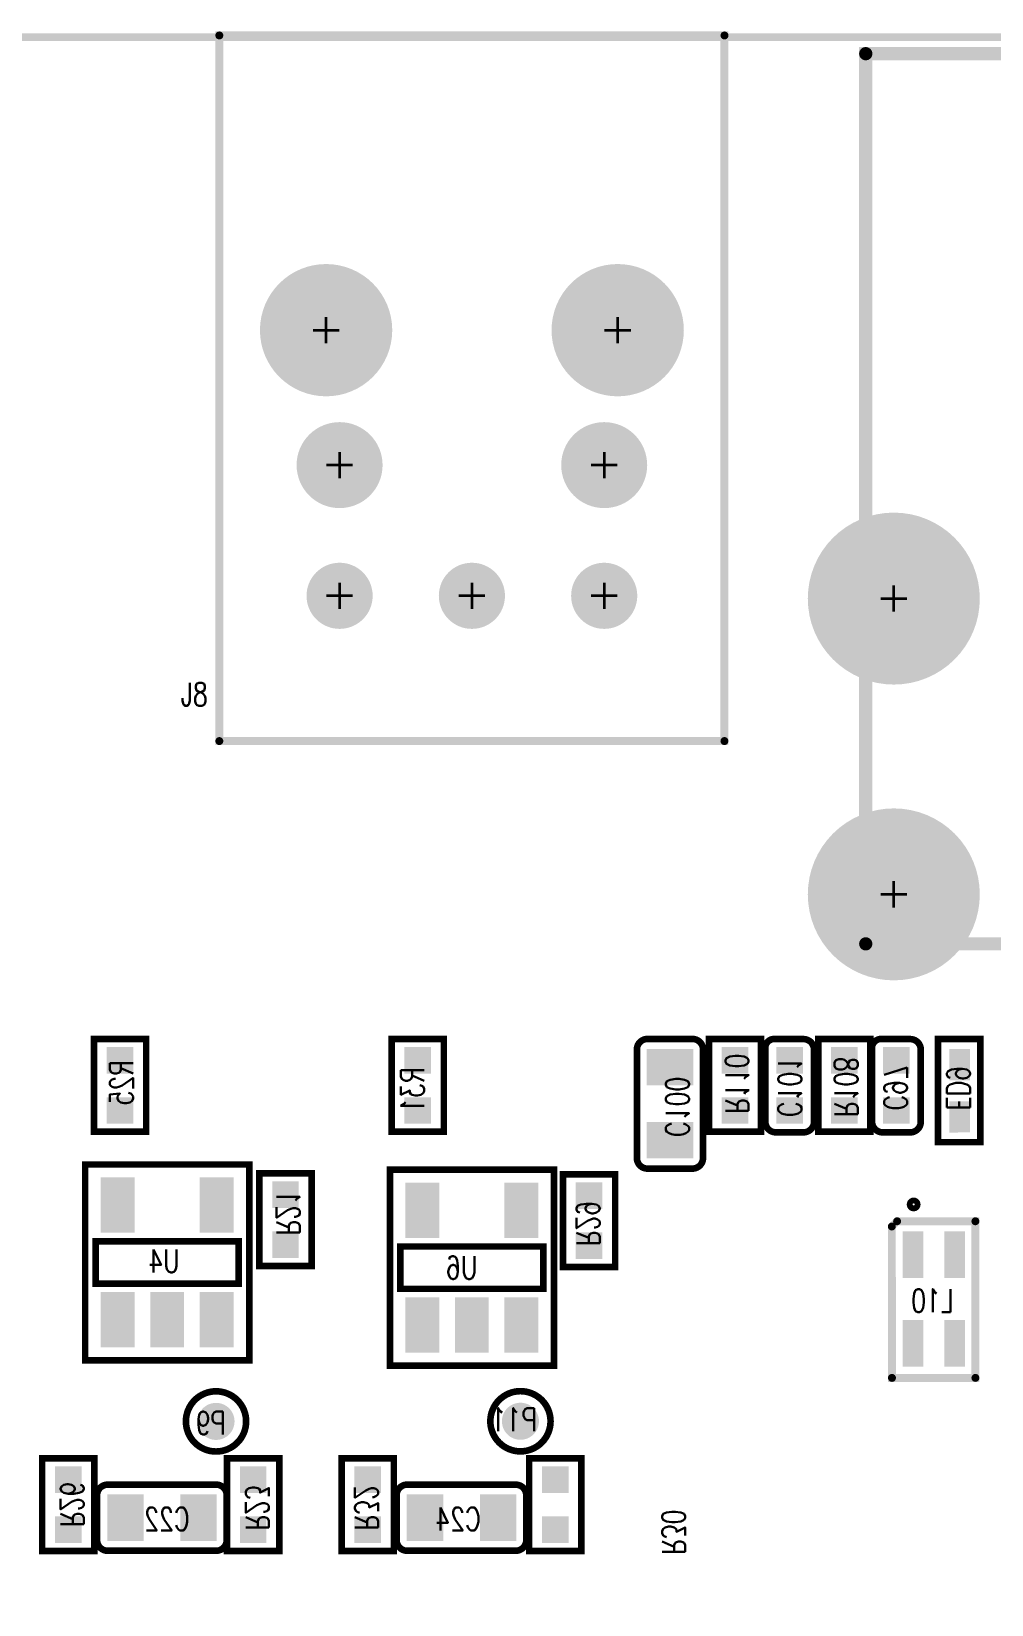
# Model space of a CAD drawing. Extents: x -2201 to 2204, y -2226 to 2180.
# Drawn here: x 108 to 834, y 982 to 2171 of the extents above; entities that cross this region are included whole.
import ezdxf

# ---------------------------------------------------------------- set-up
doc = ezdxf.new("R2010")
doc.units = 0
for name, color, linetype in [('BOARD_OUTLINE_00', 1, 'CONTINUOUS'), ('DRIL_NPLTE_THRU_01', 3, 'CONTINUOUS'), ('DRIL_NPLTE_THRU_02', 4, 'CONTINUOUS'), ('DRIL_NPLTE_THRU_03', 6, 'CONTINUOUS'), ('DRIL_NPLTE_THRU_04', 1, 'CONTINUOUS'), ('DRIL_PLTE_THRU_01', 3, 'CONTINUOUS'), ('DRIL_PLTE_THRU_02', 4, 'CONTINUOUS'), ('DRIL_PLTE_THRU_03', 6, 'CONTINUOUS'), ('DRIL_PLTE_THRU_04', 1, 'CONTINUOUS'), ('DRIL_SYMBOL', 1, 'CONTINUOUS'), ('PADS_BOT', 16, 'CONTINUOUS'), ('PADS_INNER', 96, 'CONTINUOUS'), ('PADS_TOP', 96, 'CONTINUOUS'), ('PART_BOT_2DLINE_01', 96, 'CONTINUOUS'), ('PART_BOT_2DLINE_126', 255, 'CONTINUOUS'), ('PART_NAME_04', 2, 'CONTINUOUS'), ('PART_NAME_126', 254, 'CONTINUOUS'), ('PART_TOP_2DLINE_126', 254, 'CONTINUOUS')]:
    doc.layers.add(name, color=color, linetype=linetype)
doc.styles.add('W3', font='simplex', dxfattribs={"width": 0.75})

# ---------------------------------------------------------------- blocks, each defined once
blk = doc.blocks.new('BOARD_5')
at = {"layer": 'BOARD_OUTLINE_00', "const_width": 6}
blk.add_lwpolyline([(-196.9, 0, 0.414214), (0, 196.9), (0, 4135.8, 0.414214), (-196.9, 4332.7), (-2346.5, 4332.7), (-2346.5, 4331.7), (-2472.4, 4331.7), (-2472.4, 4332.7), (-4131.9, 4332.7, 0.414214), (-4328.7, 4135.8), (-4328.7, 197.7, 0.414214), (-4131.9, 0.9), (-3910.2, 0.9), (-3910.2, 50.3), (-3766, 50.3), (-3766, 0)], format="xyb", close=True, dxfattribs=at)
blk = doc.blocks.new('SMOOTH_5')
at = {"const_width": 2.5}
blk.add_lwpolyline([(-1.25, 0, 1), (1.25, 0, 1)], format="xyb", close=True, dxfattribs=at)
blk = doc.blocks.new('PART_BODY_BOT_27')
at = {"layer": 'PART_BOT_2DLINE_126', "const_width": 5}
for points in [[(25, -19), (25, 41.1, 0.414214), (17, 49.1), (-17, 49.1, 0.414214), (-25, 41.1), (-25, -17.9)], [(-25, -17.5), (-25, -40.9, 0.414214), (-17, -48.9), (17, -48.9, 0.414214), (25, -40.9), (25, -17.5)]]:
    blk.add_lwpolyline(points, format="xyb", dxfattribs=at)
at = {"layer": 'PART_BOT_2DLINE_126'}
for p in [(25, 41.1), (-25, -17.5), (25, -19), (-25, -40.9)]:
    blk.add_blockref('SMOOTH_5', p, dxfattribs=at)
blk = doc.blocks.new('DRIL_HOLE_0')
blk.add_lwpolyline([(0, 0, 1), (0, 0, 1)], format="xyb", close=True)
blk = doc.blocks.new('PAD_8')
blk.add_lwpolyline([(0, 0, 1), (0, 0, 1)], format="xyb", close=True)
blk = doc.blocks.new('PAD_12')
at = {"const_width": 27.6}
blk.add_lwpolyline([(-17.7, 0), (17.7, 0)], dxfattribs=at)
blk = doc.blocks.new('STK_BOT_13')
at = {"layer": 'DRIL_PLTE_THRU_01'}
blk.add_blockref('DRIL_HOLE_0', (0, 0), dxfattribs=at)
at = {"layer": 'DRIL_PLTE_THRU_02'}
blk.add_blockref('DRIL_HOLE_0', (0, 0), dxfattribs=at)
at = {"layer": 'DRIL_PLTE_THRU_03'}
blk.add_blockref('DRIL_HOLE_0', (0, 0), dxfattribs=at)
at = {"layer": 'DRIL_PLTE_THRU_04'}
blk.add_blockref('DRIL_HOLE_0', (0, 0), dxfattribs=at)
at = {"layer": 'PADS_BOT'}
blk.add_blockref('PAD_12', (0, 0), dxfattribs=at)
at = {"layer": 'PADS_INNER'}
blk.add_blockref('PAD_8', (0, 0), dxfattribs=at)
at = {"layer": 'PADS_TOP'}
blk.add_blockref('PAD_8', (0, 0), dxfattribs=at)
blk = doc.blocks.new('SYM_BOT_11')
for name, p in [('PART_BODY_BOT_27', (0, 0)), ('STK_BOT_13', (0, 27.6)), ('STK_BOT_13', (0, -27.6))]:
    blk.add_blockref(name, p)
blk = doc.blocks.new('PART_BOT_5')
blk.add_blockref('SYM_BOT_11', (0, 0))
at = {"layer": 'PART_NAME_04', "style": 'W3', "width": 0.75}
blk.add_text('C100', height=17.5, rotation=270, dxfattribs=at).set_placement((-3.1, 25.2))
blk = doc.blocks.new('PART_BODY_BOT_22')
at = {"layer": 'PART_BOT_2DLINE_126', "const_width": 5}
for points in [[(-14.1, 18.4), (-27.5, 18.4, 0.414214), (-35.5, 10.4), (-35.5, -10.4, 0.414214), (-27.5, -18.4), (-14.1, -18.4)], [(-15.7, -18.4), (29.4, -18.4, 0.414214), (35, -10.4), (35, 10.4, 0.414214), (27, 18.4), (-18.7, 18.4)]]:
    blk.add_lwpolyline(points, format="xyb", dxfattribs=at)
at = {"layer": 'PART_BOT_2DLINE_126'}
for p in [(-27.5, 18.4), (-14.1, 18.4), (35, 10.4), (35, -10.4), (-15.7, -18.4), (29.4, -18.4)]:
    blk.add_blockref('SMOOTH_5', p, dxfattribs=at)
blk = doc.blocks.new('PAD_11')
at = {"const_width": 20.1}
blk.add_lwpolyline([(-10, 0), (10, 0)], dxfattribs=at)
blk = doc.blocks.new('STK_BOT_6')
at = {"layer": 'DRIL_PLTE_THRU_01'}
blk.add_blockref('DRIL_HOLE_0', (0, 0), dxfattribs=at)
at = {"layer": 'DRIL_PLTE_THRU_02'}
blk.add_blockref('DRIL_HOLE_0', (0, 0), dxfattribs=at)
at = {"layer": 'DRIL_PLTE_THRU_03'}
blk.add_blockref('DRIL_HOLE_0', (0, 0), dxfattribs=at)
at = {"layer": 'DRIL_PLTE_THRU_04'}
blk.add_blockref('DRIL_HOLE_0', (0, 0), dxfattribs=at)
at = {"layer": 'PADS_BOT'}
blk.add_blockref('PAD_11', (0, 0), dxfattribs=at)
at = {"layer": 'PADS_INNER'}
blk.add_blockref('PAD_8', (0, 0), dxfattribs=at)
at = {"layer": 'PADS_TOP'}
blk.add_blockref('PAD_8', (0, 0), dxfattribs=at)
blk = doc.blocks.new('SYM_BOT_6')
for name, p in [('PART_BODY_BOT_22', (0, 0)), ('STK_BOT_6', (-18.9, 0)), ('STK_BOT_6', (18.9, 0))]:
    blk.add_blockref(name, p)
blk = doc.blocks.new('PART_BOT_6')
blk.add_blockref('SYM_BOT_6', (0, 0))
at = {"layer": 'PART_NAME_04', "style": 'W3', "width": 0.75}
blk.add_text('C101', height=17.5, dxfattribs=at).set_placement((-24, -8.6))
blk = doc.blocks.new('PART_BOT_33')
blk.add_blockref('SYM_BOT_11', (0, 0))
at = {"layer": 'PART_NAME_04', "style": 'W3', "width": 0.75}
blk.add_text('C22', height=17.5, rotation=90, dxfattribs=at).set_placement((9.7, -20.8))
blk = doc.blocks.new('PART_BOT_35')
blk.add_blockref('SYM_BOT_11', (0, 0))
at = {"layer": 'PART_NAME_04', "style": 'W3', "width": 0.75}
blk.add_text('C24', height=17.5, rotation=90, dxfattribs=at).set_placement((9.7, -14.4))
blk = doc.blocks.new('PART_BOT_114')
blk.add_blockref('SYM_BOT_6', (0, 0))
at = {"layer": 'PART_NAME_04', "style": 'W3', "width": 0.75}
blk.add_text('C97', height=17.5, dxfattribs=at).set_placement((-19, -9.3))
blk = doc.blocks.new('PART_BODY_BOT_36')
at = {"layer": 'PART_BOT_2DLINE_01', "const_width": 5}
blk.add_lwpolyline([(-39, 16), (39, 16), (39, -16), (-39, -16)], close=True, dxfattribs=at)
at = {"layer": 'PART_BOT_2DLINE_01'}
for p in [(-39, 16), (39, 16), (-39, -16), (39, -16)]:
    blk.add_blockref('SMOOTH_5', p, dxfattribs=at)
blk = doc.blocks.new('PAD_19')
at = {"const_width": 15.7}
blk.add_lwpolyline([(-11.8, 0), (11.8, 0)], dxfattribs=at)
blk = doc.blocks.new('STK_BOT_25')
at = {"layer": 'DRIL_PLTE_THRU_01'}
blk.add_blockref('DRIL_HOLE_0', (0, 0), dxfattribs=at)
at = {"layer": 'DRIL_PLTE_THRU_02'}
blk.add_blockref('DRIL_HOLE_0', (0, 0), dxfattribs=at)
at = {"layer": 'DRIL_PLTE_THRU_03'}
blk.add_blockref('DRIL_HOLE_0', (0, 0), dxfattribs=at)
at = {"layer": 'DRIL_PLTE_THRU_04'}
blk.add_blockref('DRIL_HOLE_0', (0, 0), dxfattribs=at)
at = {"layer": 'PADS_BOT', "rotation": 179.99}
blk.add_blockref('PAD_19', (0, 0), dxfattribs=at)
at = {"layer": 'PADS_INNER'}
blk.add_blockref('PAD_8', (0, 0), dxfattribs=at)
at = {"layer": 'PADS_TOP'}
blk.add_blockref('PAD_8', (0, 0), dxfattribs=at)
blk = doc.blocks.new('STK_BOT_24')
at = {"layer": 'DRIL_PLTE_THRU_01'}
blk.add_blockref('DRIL_HOLE_0', (0, 0), dxfattribs=at)
at = {"layer": 'DRIL_PLTE_THRU_02'}
blk.add_blockref('DRIL_HOLE_0', (0, 0), dxfattribs=at)
at = {"layer": 'DRIL_PLTE_THRU_03'}
blk.add_blockref('DRIL_HOLE_0', (0, 0), dxfattribs=at)
at = {"layer": 'DRIL_PLTE_THRU_04'}
blk.add_blockref('DRIL_HOLE_0', (0, 0), dxfattribs=at)
at = {"layer": 'PADS_BOT', "rotation": 179.685}
blk.add_blockref('PAD_19', (0, 0), dxfattribs=at)
at = {"layer": 'PADS_INNER'}
blk.add_blockref('PAD_8', (0, 0), dxfattribs=at)
at = {"layer": 'PADS_TOP'}
blk.add_blockref('PAD_8', (0, 0), dxfattribs=at)
blk = doc.blocks.new('SYM_BOT_20')
for name, p in [('PART_BODY_BOT_36', (0, 0)), ('STK_BOT_25', (-19.5, -0.5)), ('STK_BOT_24', (19.9, -0.5))]:
    blk.add_blockref(name, p)
blk = doc.blocks.new('PART_BOT_166')
blk.add_blockref('SYM_BOT_20', (0, 0))
at = {"layer": 'PART_NAME_04', "style": 'W3', "width": 0.75}
blk.add_text('ED9', height=17.5, rotation=180, dxfattribs=at).set_placement((15.1, 9.1))
blk = doc.blocks.new('PART_BODY_BOT_55')
at = {"layer": 'PART_BOT_2DLINE_01', "const_width": 5}
blk.add_lwpolyline([(-22.76, 0, 1), (22.76, 0, 1)], format="xyb", close=True, dxfattribs=at)
blk = doc.blocks.new('PAD_49')
at = {"const_width": 14}
blk.add_lwpolyline([(0, -7, 1), (0, 7, 1)], format="xyb", close=True, dxfattribs=at)
blk = doc.blocks.new('STK_BOT_76')
at = {"layer": 'DRIL_NPLTE_THRU_01'}
blk.add_blockref('DRIL_HOLE_0', (0, 0), dxfattribs=at)
at = {"layer": 'DRIL_NPLTE_THRU_02'}
blk.add_blockref('DRIL_HOLE_0', (0, 0), dxfattribs=at)
at = {"layer": 'DRIL_NPLTE_THRU_03'}
blk.add_blockref('DRIL_HOLE_0', (0, 0), dxfattribs=at)
at = {"layer": 'DRIL_NPLTE_THRU_04'}
blk.add_blockref('DRIL_HOLE_0', (0, 0), dxfattribs=at)
at = {"layer": 'PADS_BOT'}
blk.add_blockref('PAD_49', (0, 0), dxfattribs=at)
at = {"layer": 'PADS_INNER'}
blk.add_blockref('PAD_8', (0, 0), dxfattribs=at)
at = {"layer": 'PADS_TOP'}
blk.add_blockref('PAD_8', (0, 0), dxfattribs=at)
blk = doc.blocks.new('SYM_BOT_39')
for name in ['PART_BODY_BOT_55', 'STK_BOT_76']:
    blk.add_blockref(name, (0, 0))
blk = doc.blocks.new('PART_BOT_204')
blk.add_blockref('SYM_BOT_39', (0, 0))
at = {"layer": 'PART_NAME_04', "style": 'W3', "width": 0.75}
blk.add_text('P11', height=17.5, dxfattribs=at).set_placement((-12.5, -7.5))
blk = doc.blocks.new('SMOOTH_10')
at = {"const_width": 5}
blk.add_lwpolyline([(-2.5, 0, 1), (2.5, 0, 1)], format="xyb", close=True, dxfattribs=at)
blk = doc.blocks.new('PART_BODY_TOP_56')
at = {"layer": 'PART_TOP_2DLINE_126', "const_width": 10}
for points in [[(-268.2, -279.9), (404.7, -279.9), (404.7, 279.9), (-268.2, 279.9)], [(182.9, 77.8), (-37.1, 37.8), (202.9, 57.8), (202.9, 117.8), (-37.1, 137.8), (182.9, 97.8)], [(-37.1, -42.2), (202.9, -62.2), (202.9, -122.2), (-37.1, -142.2), (182.9, -102.2), (182.9, -82.2)]]:
    blk.add_lwpolyline(points, close=True, dxfattribs=at)
at = {"layer": 'PART_TOP_2DLINE_126', "const_width": 5}
blk.add_lwpolyline([(-305.1, -109.1), (-279.9, -134.3), (-305.1, -159.4), (-305.1, -109.8)], dxfattribs=at)
at = {"layer": 'PART_TOP_2DLINE_126'}
for name, p in [('SMOOTH_10', (-268.2, 279.9)), ('SMOOTH_10', (404.7, 279.9)), ('SMOOTH_10', (-37.1, 137.8)), ('SMOOTH_10', (202.9, 117.8)), ('SMOOTH_10', (182.9, 97.8)), ('SMOOTH_10', (182.9, 77.8)), ('SMOOTH_10', (202.9, 57.8)), ('SMOOTH_10', (-37.1, 37.8)), ('SMOOTH_10', (-37.1, -42.2)), ('SMOOTH_10', (202.9, -62.2)), ('SMOOTH_10', (182.9, -82.2)), ('SMOOTH_5', (-305.1, -109.1)), ('SMOOTH_10', (182.9, -102.2)), ('SMOOTH_5', (-305.1, -109.8)), ('SMOOTH_10', (202.9, -122.2)), ('SMOOTH_5', (-279.9, -134.3)), ('SMOOTH_10', (-37.1, -142.2)), ('SMOOTH_5', (-305.1, -159.4)), ('SMOOTH_10', (-268.2, -279.9)), ('SMOOTH_10', (404.7, -279.9))]:
    blk.add_blockref(name, p, dxfattribs=at)
blk = doc.blocks.new('DRIL_SYMBOL_35$4330708661')
at = {"layer": 'DRIL_SYMBOL', "const_width": 2}
for points in [[(-10, 0), (10, 0)], [(0, -10), (0, 10)]]:
    blk.add_lwpolyline(points, dxfattribs=at)
blk = doc.blocks.new('DRIL_HOLE_35$4330708661')
at = {"const_width": 17.7}
blk.add_lwpolyline([(-8.9, 0, 1), (8.9, 0, 1)], format="xyb", close=True, dxfattribs=at)
blk.add_blockref('DRIL_SYMBOL_35$4330708661', (0, 0))
blk = doc.blocks.new('PAD_50')
at = {"const_width": 27.6}
blk.add_lwpolyline([(-3.9, -13.8), (3.9, -13.8, 1), (3.9, 13.8), (-3.9, 13.8, 1)], format="xyb", close=True, dxfattribs=at)
blk = doc.blocks.new('STK_TOP_152')
at = {"layer": 'DRIL_PLTE_THRU_01'}
blk.add_blockref('DRIL_HOLE_35$4330708661', (0, 0), dxfattribs=at)
at = {"layer": 'DRIL_PLTE_THRU_02'}
blk.add_blockref('DRIL_HOLE_35$4330708661', (0, 0), dxfattribs=at)
at = {"layer": 'DRIL_PLTE_THRU_03'}
blk.add_blockref('DRIL_HOLE_35$4330708661', (0, 0), dxfattribs=at)
at = {"layer": 'DRIL_PLTE_THRU_04'}
blk.add_blockref('DRIL_HOLE_35$4330708661', (0, 0), dxfattribs=at)
at = {"layer": 'PADS_BOT'}
blk.add_blockref('PAD_50', (0, 0), dxfattribs=at)
at = {"layer": 'PADS_INNER'}
blk.add_blockref('PAD_50', (0, 0), dxfattribs=at)
at = {"layer": 'PADS_TOP'}
blk.add_blockref('PAD_50', (0, 0), dxfattribs=at)
blk = doc.blocks.new('PAD_41')
at = {"const_width": 31.5}
blk.add_lwpolyline([(0, -15.7), (0, -15.7, 1), (0, 15.7), (0, 15.7, 1)], format="xyb", close=True, dxfattribs=at)
blk = doc.blocks.new('STK_TOP_42')
at = {"layer": 'DRIL_PLTE_THRU_01'}
blk.add_blockref('DRIL_HOLE_35$4330708661', (0, 0), dxfattribs=at)
at = {"layer": 'DRIL_PLTE_THRU_02'}
blk.add_blockref('DRIL_HOLE_35$4330708661', (0, 0), dxfattribs=at)
at = {"layer": 'DRIL_PLTE_THRU_03'}
blk.add_blockref('DRIL_HOLE_35$4330708661', (0, 0), dxfattribs=at)
at = {"layer": 'DRIL_PLTE_THRU_04'}
blk.add_blockref('DRIL_HOLE_35$4330708661', (0, 0), dxfattribs=at)
at = {"layer": 'PADS_BOT'}
blk.add_blockref('PAD_41', (0, 0), dxfattribs=at)
at = {"layer": 'PADS_INNER'}
blk.add_blockref('PAD_41', (0, 0), dxfattribs=at)
at = {"layer": 'PADS_TOP'}
blk.add_blockref('PAD_41', (0, 0), dxfattribs=at)
blk = doc.blocks.new('DRIL_SYMBOL_90$5511811024')
at = {"layer": 'DRIL_SYMBOL', "const_width": 2}
for points in [[(-10, 0), (10, 0)], [(0, -10), (0, 10)]]:
    blk.add_lwpolyline(points, dxfattribs=at)
blk = doc.blocks.new('DRIL_HOLE_90$5511811024')
at = {"const_width": 45.3}
blk.add_lwpolyline([(-22.6, 0, 1), (22.6, 0, 1)], format="xyb", close=True, dxfattribs=at)
blk.add_blockref('DRIL_SYMBOL_90$5511811024', (0, 0))
blk = doc.blocks.new('PAD_43')
at = {"const_width": 65}
blk.add_lwpolyline([(0, -32.5), (0, -32.5, 1), (0, 32.5), (0, 32.5, 1)], format="xyb", close=True, dxfattribs=at)
blk = doc.blocks.new('STK_TOP_70')
at = {"layer": 'DRIL_PLTE_THRU_01'}
blk.add_blockref('DRIL_HOLE_90$5511811024', (0, 0), dxfattribs=at)
at = {"layer": 'DRIL_PLTE_THRU_02'}
blk.add_blockref('DRIL_HOLE_90$5511811024', (0, 0), dxfattribs=at)
at = {"layer": 'DRIL_PLTE_THRU_03'}
blk.add_blockref('DRIL_HOLE_90$5511811024', (0, 0), dxfattribs=at)
at = {"layer": 'DRIL_PLTE_THRU_04'}
blk.add_blockref('DRIL_HOLE_90$5511811024', (0, 0), dxfattribs=at)
at = {"layer": 'PADS_BOT'}
blk.add_blockref('PAD_43', (0, 0), dxfattribs=at)
at = {"layer": 'PADS_INNER'}
blk.add_blockref('PAD_43', (0, 0), dxfattribs=at)
at = {"layer": 'PADS_TOP'}
blk.add_blockref('PAD_43', (0, 0), dxfattribs=at)
blk = doc.blocks.new('SYM_TOP_59')
for name, p in [('STK_TOP_70', (-230.8, 258.7)), ('STK_TOP_70', (-7.2, 258.7)), ('PART_BODY_TOP_56', (0, 0)), ('STK_TOP_42', (-217.1, 137.8)), ('STK_TOP_42', (-113.9, 137.8)), ('STK_TOP_42', (-217.1, 39.4)), ('STK_TOP_42', (-113.9, 39.4)), ('STK_TOP_152', (-217.1, -39.4)), ('STK_TOP_42', (-113.9, -39.4)), ('STK_TOP_42', (-113.9, -137.8)), ('STK_TOP_152', (-217.1, -137.8)), ('STK_TOP_70', (-230.8, -258.7)), ('STK_TOP_70', (-7.2, -258.7))]:
    blk.add_blockref(name, p)
blk = doc.blocks.new('PART_TOP_220')
blk.add_blockref('SYM_TOP_59', (0, 0))
at = {"layer": 'PART_NAME_126', "style": 'W3', "width": 0.75}
blk.add_text('P8', height=17.5, rotation=270, dxfattribs=at).set_placement((-33.1, 0))
blk = doc.blocks.new('PART_BOT_221')
blk.add_blockref('SYM_BOT_39', (0, 0))
at = {"layer": 'PART_NAME_04', "style": 'W3', "width": 0.75}
blk.add_text('P9', height=17.5, dxfattribs=at).set_placement((-7.5, -10))
blk = doc.blocks.new('PART_BODY_BOT_57')
at = {"layer": 'PART_BOT_2DLINE_126', "const_width": 5}
for points in [[(-14.1, 19.7), (-35, 19.7), (-35, -19.7), (18.2, -19.7)], [(14.1, -19.7), (35, -19.7), (35, 19.7), (-17.4, 19.7)]]:
    blk.add_lwpolyline(points, dxfattribs=at)
at = {"layer": 'PART_BOT_2DLINE_126'}
for p in [(-35, 19.7), (-17.4, 19.7), (-14.1, 19.7), (35, 19.7), (-35, -19.7), (14.1, -19.7), (18.2, -19.7), (35, -19.7)]:
    blk.add_blockref('SMOOTH_5', p, dxfattribs=at)
blk = doc.blocks.new('SYM_BOT_41')
for name, p in [('PART_BODY_BOT_57', (0, 0)), ('STK_BOT_6', (-18.9, 0)), ('STK_BOT_6', (18.9, 0))]:
    blk.add_blockref(name, p)
blk = doc.blocks.new('PART_BOT_244')
blk.add_blockref('SYM_BOT_41', (0, 0))
at = {"layer": 'PART_NAME_04', "style": 'W3', "width": 0.75}
blk.add_text('R108', height=17.5, dxfattribs=at).set_placement((-24, -7.4))
blk = doc.blocks.new('PART_BOT_247')
blk.add_blockref('SYM_BOT_41', (0, 0))
at = {"layer": 'PART_NAME_04', "style": 'W3', "width": 0.75}
blk.add_text('R110', height=17.5, dxfattribs=at).set_placement((-21.5, -7.3))
blk = doc.blocks.new('PART_BOT_306')
blk.add_blockref('SYM_BOT_41', (0, 0))
at = {"layer": 'PART_NAME_04', "style": 'W3', "width": 0.75}
blk.add_text('R21', height=17.5, dxfattribs=at).set_placement((-12, -6.7))
blk = doc.blocks.new('PART_BOT_308')
blk.add_blockref('SYM_BOT_41', (0, 0))
at = {"layer": 'PART_NAME_04', "style": 'W3', "width": 0.75}
blk.add_text('R23', height=17.5, dxfattribs=at).set_placement((-19.6, -5.6))
blk = doc.blocks.new('PART_BOT_310')
blk.add_blockref('SYM_BOT_41', (0, 0))
at = {"layer": 'PART_NAME_04', "style": 'W3', "width": 0.75}
blk.add_text('R25', height=17.5, dxfattribs=at).set_placement((-19.1, -9.8))
blk = doc.blocks.new('PART_BOT_311')
blk.add_blockref('SYM_BOT_41', (0, 0))
at = {"layer": 'PART_NAME_04', "style": 'W3', "width": 0.75}
blk.add_text('R26', height=17.5, dxfattribs=at).set_placement((-17.1, -5.8))
blk = doc.blocks.new('PART_BOT_314')
blk.add_blockref('SYM_BOT_41', (0, 0))
at = {"layer": 'PART_NAME_04', "style": 'W3', "width": 0.75}
blk.add_text('R29', height=17.5, dxfattribs=at).set_placement((-19.2, -9.5))
blk = doc.blocks.new('PART_BOT_316')
blk.add_blockref('SYM_BOT_41', (0, 0))
at = {"layer": 'PART_NAME_04', "style": 'W3', "width": 0.75}
blk.add_text('R30', height=17.5, dxfattribs=at).set_placement((-38, 80.7))
blk = doc.blocks.new('PART_BOT_317')
blk.add_blockref('SYM_BOT_41', (0, 0))
at = {"layer": 'PART_NAME_04', "style": 'W3', "width": 0.75}
blk.add_text('R31', height=17.5, dxfattribs=at).set_placement((-13.7, -4.8))
blk = doc.blocks.new('PART_BOT_318')
blk.add_blockref('SYM_BOT_41', (0, 0))
at = {"layer": 'PART_NAME_04', "style": 'W3', "width": 0.75}
blk.add_text('R32', height=17.5, dxfattribs=at).set_placement((-19.6, -9.7))
blk = doc.blocks.new('PART_BODY_BOT_39')
at = {"layer": 'PART_BOT_2DLINE_126', "const_width": 5}
for points in [[(-62, 74), (62, 74), (62, -74), (-62, -74)], [(-54, 16), (54, 16), (54, -16), (-54, -16)]]:
    blk.add_lwpolyline(points, close=True, dxfattribs=at)
at = {"layer": 'PART_BOT_2DLINE_126'}
for p in [(-62, 74), (62, 74), (-54, 16), (54, 16), (-54, -16), (54, -16), (-62, -74), (62, -74)]:
    blk.add_blockref('SMOOTH_5', p, dxfattribs=at)
blk = doc.blocks.new('PAD_21')
at = {"const_width": 25.6}
blk.add_lwpolyline([(-20.9, 0), (20.9, 0)], dxfattribs=at)
blk = doc.blocks.new('STK_BOT_28')
at = {"layer": 'DRIL_PLTE_THRU_01'}
blk.add_blockref('DRIL_HOLE_0', (0, 0), dxfattribs=at)
at = {"layer": 'DRIL_PLTE_THRU_02'}
blk.add_blockref('DRIL_HOLE_0', (0, 0), dxfattribs=at)
at = {"layer": 'DRIL_PLTE_THRU_03'}
blk.add_blockref('DRIL_HOLE_0', (0, 0), dxfattribs=at)
at = {"layer": 'DRIL_PLTE_THRU_04'}
blk.add_blockref('DRIL_HOLE_0', (0, 0), dxfattribs=at)
at = {"layer": 'PADS_BOT', "rotation": 90}
blk.add_blockref('PAD_21', (0, 0), dxfattribs=at)
at = {"layer": 'PADS_INNER'}
blk.add_blockref('PAD_8', (0, 0), dxfattribs=at)
at = {"layer": 'PADS_TOP'}
blk.add_blockref('PAD_8', (0, 0), dxfattribs=at)
blk = doc.blocks.new('SYM_BOT_23')
for name, p in [('PART_BODY_BOT_39', (0, 0)), ('STK_BOT_28', (-37.4, 43.3)), ('STK_BOT_28', (37.4, 43.3)), ('STK_BOT_28', (-37.4, -43.3)), ('STK_BOT_28', (0, -43.3)), ('STK_BOT_28', (37.4, -43.3))]:
    blk.add_blockref(name, p)
blk = doc.blocks.new('PART_BOT_406')
blk.add_blockref('SYM_BOT_23', (0, 0))
at = {"layer": 'PART_NAME_04', "style": 'W3', "width": 0.75}
blk.add_text('U4', height=17.5, dxfattribs=at).set_placement((-9.4, -7.7))
blk = doc.blocks.new('PART_BOT_408')
blk.add_blockref('SYM_BOT_23', (0, 0))
at = {"layer": 'PART_NAME_04', "style": 'W3', "width": 0.75}
blk.add_text('U6', height=17.5, dxfattribs=at).set_placement((-4.1, -8.7))
blk = doc.blocks.new('SMOOTH_6')
at = {"const_width": 3}
blk.add_lwpolyline([(-1.5, 0, 1), (1.5, 0, 1)], format="xyb", close=True, dxfattribs=at)
blk = doc.blocks.new('PART_BODY_BOT_50')
at = {"layer": 'PART_BOT_2DLINE_126', "const_width": 6}
blk.add_lwpolyline([(-27.7, -58.8), (-31.7, -54.8), (-31.6, 59.6), (31.5, 59.6), (31.5, -58.8)], close=True, dxfattribs=at)
blk.add_lwpolyline([(-17.4, -71.5, 1), (-13, -71.5, 1)], format="xyb", close=True, dxfattribs=at)
at = {"layer": 'PART_BOT_2DLINE_126'}
for p in [(-31.6, 59.6), (31.5, 59.6), (-31.7, -54.8), (-27.7, -58.8), (31.5, -58.8)]:
    blk.add_blockref('SMOOTH_6', p, dxfattribs=at)
blk = doc.blocks.new('PAD_45')
at = {"const_width": 15.7}
blk.add_lwpolyline([(-17.7, 0), (17.7, 0)], dxfattribs=at)
blk = doc.blocks.new('STK_BOT_26')
at = {"layer": 'DRIL_PLTE_THRU_01'}
blk.add_blockref('DRIL_HOLE_0', (0, 0), dxfattribs=at)
at = {"layer": 'DRIL_PLTE_THRU_02'}
blk.add_blockref('DRIL_HOLE_0', (0, 0), dxfattribs=at)
at = {"layer": 'DRIL_PLTE_THRU_03'}
blk.add_blockref('DRIL_HOLE_0', (0, 0), dxfattribs=at)
at = {"layer": 'DRIL_PLTE_THRU_04'}
blk.add_blockref('DRIL_HOLE_0', (0, 0), dxfattribs=at)
at = {"layer": 'PADS_BOT', "rotation": 90}
blk.add_blockref('PAD_45', (0, 0), dxfattribs=at)
at = {"layer": 'PADS_INNER'}
blk.add_blockref('PAD_8', (0, 0), dxfattribs=at)
at = {"layer": 'PADS_TOP'}
blk.add_blockref('PAD_8', (0, 0), dxfattribs=at)
blk = doc.blocks.new('SYM_BOT_34')
for name, p in [('PART_BODY_BOT_50', (0, 0)), ('STK_BOT_26', (-15.7, 33.5)), ('STK_BOT_26', (15.8, 33.5)), ('STK_BOT_26', (-15.7, -33.5)), ('STK_BOT_26', (15.8, -33.5))]:
    blk.add_blockref(name, p)
blk = doc.blocks.new('PART_BOT_416')
blk.add_blockref('SYM_BOT_34', (0, 0))
at = {"layer": 'PART_NAME_04', "style": 'W3', "width": 0.75}
blk.add_text('L10', height=17.5, rotation=180, dxfattribs=at).set_placement((15, 10))
blk = doc.blocks.new('PART_BODY_TOP_131')
at = {"layer": 'PART_TOP_2DLINE_126', "const_width": 6}
blk.add_lwpolyline([(-109.8, 190.9), (423.6, 190.9), (423.6, -190.9), (-109.8, -190.9)], close=True, dxfattribs=at)
at = {"layer": 'PART_TOP_2DLINE_126'}
for p in [(-109.8, 190.9), (423.6, 190.9), (-109.8, -190.9), (423.6, -190.9)]:
    blk.add_blockref('SMOOTH_6', p, dxfattribs=at)
blk = doc.blocks.new('DRIL_SYMBOL_43$3070866142')
at = {"layer": 'DRIL_SYMBOL', "const_width": 2}
for points in [[(-10, 0), (10, 0)], [(0, -10), (0, 10)]]:
    blk.add_lwpolyline(points, dxfattribs=at)
blk = doc.blocks.new('DRIL_HOLE_43$3070866142')
at = {"const_width": 21.7}
blk.add_lwpolyline([(-10.8, 0, 1), (10.8, 0, 1)], format="xyb", close=True, dxfattribs=at)
blk.add_blockref('DRIL_SYMBOL_43$3070866142', (0, 0))
blk = doc.blocks.new('PAD_83')
at = {"const_width": 32.5}
blk.add_lwpolyline([(0, -16.25, 1), (0, 16.25, 1)], format="xyb", close=True, dxfattribs=at)
blk = doc.blocks.new('STK_TOP_64')
at = {"layer": 'DRIL_PLTE_THRU_01'}
blk.add_blockref('DRIL_HOLE_43$3070866142', (0, 0), dxfattribs=at)
at = {"layer": 'DRIL_PLTE_THRU_02'}
blk.add_blockref('DRIL_HOLE_43$3070866142', (0, 0), dxfattribs=at)
at = {"layer": 'DRIL_PLTE_THRU_03'}
blk.add_blockref('DRIL_HOLE_43$3070866142', (0, 0), dxfattribs=at)
at = {"layer": 'DRIL_PLTE_THRU_04'}
blk.add_blockref('DRIL_HOLE_43$3070866142', (0, 0), dxfattribs=at)
at = {"layer": 'PADS_BOT'}
blk.add_blockref('PAD_83', (0, 0), dxfattribs=at)
at = {"layer": 'PADS_INNER'}
blk.add_blockref('PAD_83', (0, 0), dxfattribs=at)
at = {"layer": 'PADS_TOP'}
blk.add_blockref('PAD_83', (0, 0), dxfattribs=at)
blk = doc.blocks.new('DRIL_SYMBOL_66$9290813648')
at = {"layer": 'DRIL_SYMBOL', "const_width": 2}
for points in [[(-10, 0), (10, 0)], [(0, -10), (0, 10)]]:
    blk.add_lwpolyline(points, dxfattribs=at)
blk = doc.blocks.new('DRIL_HOLE_66$9290813648')
at = {"const_width": 33.5}
blk.add_lwpolyline([(-16.7, 0, 1), (16.7, 0, 1)], format="xyb", close=True, dxfattribs=at)
blk.add_blockref('DRIL_SYMBOL_66$9290813648', (0, 0))
blk = doc.blocks.new('PAD_84')
at = {"const_width": 50}
blk.add_lwpolyline([(0, -25, 1), (0, 25, 1)], format="xyb", close=True, dxfattribs=at)
blk = doc.blocks.new('STK_TOP_65')
at = {"layer": 'DRIL_PLTE_THRU_01'}
blk.add_blockref('DRIL_HOLE_66$9290813648', (0, 0), dxfattribs=at)
at = {"layer": 'DRIL_PLTE_THRU_02'}
blk.add_blockref('DRIL_HOLE_66$9290813648', (0, 0), dxfattribs=at)
at = {"layer": 'DRIL_PLTE_THRU_03'}
blk.add_blockref('DRIL_HOLE_66$9290813648', (0, 0), dxfattribs=at)
at = {"layer": 'DRIL_PLTE_THRU_04'}
blk.add_blockref('DRIL_HOLE_66$9290813648', (0, 0), dxfattribs=at)
at = {"layer": 'PADS_BOT'}
blk.add_blockref('PAD_84', (0, 0), dxfattribs=at)
at = {"layer": 'PADS_INNER'}
blk.add_blockref('PAD_84', (0, 0), dxfattribs=at)
at = {"layer": 'PADS_TOP'}
blk.add_blockref('PAD_84', (0, 0), dxfattribs=at)
blk = doc.blocks.new('DRIL_SYMBOL_31$4960629921')
at = {"layer": 'DRIL_SYMBOL', "const_width": 2}
for points in [[(-10, 0), (10, 0)], [(0, -10), (0, 10)]]:
    blk.add_lwpolyline(points, dxfattribs=at)
blk = doc.blocks.new('DRIL_HOLE_31$4960629921')
at = {"const_width": 15.7}
blk.add_lwpolyline([(-7.9, 0, 1), (7.9, 0, 1)], format="xyb", close=True, dxfattribs=at)
blk.add_blockref('DRIL_SYMBOL_31$4960629921', (0, 0))
blk = doc.blocks.new('PAD_85')
at = {"const_width": 25}
blk.add_lwpolyline([(0, -12.5), (0, -12.5, 1), (0, 12.5), (0, 12.5, 1)], format="xyb", close=True, dxfattribs=at)
blk = doc.blocks.new('STK_TOP_63')
at = {"layer": 'DRIL_PLTE_THRU_01'}
blk.add_blockref('DRIL_HOLE_31$4960629921', (0, 0), dxfattribs=at)
at = {"layer": 'DRIL_PLTE_THRU_02'}
blk.add_blockref('DRIL_HOLE_31$4960629921', (0, 0), dxfattribs=at)
at = {"layer": 'DRIL_PLTE_THRU_03'}
blk.add_blockref('DRIL_HOLE_31$4960629921', (0, 0), dxfattribs=at)
at = {"layer": 'DRIL_PLTE_THRU_04'}
blk.add_blockref('DRIL_HOLE_31$4960629921', (0, 0), dxfattribs=at)
at = {"layer": 'PADS_BOT'}
blk.add_blockref('PAD_85', (0, 0), dxfattribs=at)
at = {"layer": 'PADS_INNER'}
blk.add_blockref('PAD_85', (0, 0), dxfattribs=at)
at = {"layer": 'PADS_TOP'}
blk.add_blockref('PAD_85', (0, 0), dxfattribs=at)
blk = doc.blocks.new('SYM_TOP_63')
for name, p in [('PART_BODY_TOP_131', (0, 0)), ('STK_TOP_65', (200.8, 110.2)), ('STK_TOP_64', (98.8, 100)), ('STK_TOP_63', (0, 100)), ('STK_TOP_63', (0, 0)), ('STK_TOP_64', (98.8, -100)), ('STK_TOP_65', (200.8, -110.2)), ('STK_TOP_63', (0, -100))]:
    blk.add_blockref(name, p)
blk = doc.blocks.new('PART_TOP_431')
blk.add_blockref('SYM_TOP_63', (0, 0))
at = {"layer": 'PART_NAME_126', "style": 'W3', "width": 0.75}
blk.add_text('J8', height=17.5, rotation=270, dxfattribs=at).set_placement((-83.2, 219.9))

msp = doc.modelspace()

# ---------------------------------------------------------------- block references
msp.add_blockref('BOARD_5', (2164.4, -2166.3))
at = {"rotation": 90}
for name, p in [('PART_TOP_431', (440.9, 1744.1)), ('PART_TOP_220', (1018.5, 1749.2))]:
    msp.add_blockref(name, p, dxfattribs=at)
at = {"xscale": -1}
for name, p, rotation in [('PART_BOT_310', (175, 1374), -270), ('PART_BOT_317', (400, 1374), -270), ('PART_BOT_5', (590.6, 1360.2), -180), ('PART_BOT_247', (639.8, 1374), -90), ('PART_BOT_6', (681.1, 1374), -90), ('PART_BOT_244', (722.4, 1374), -90), ('PART_BOT_114', (761.8, 1374), -90), ('PART_BOT_166', (809.1, 1370.1), -270), ('PART_BOT_306', (300, 1272.5), -90), ('PART_BOT_314', (529.5, 1271.7), -90), ('PART_BOT_416', (790, 1212.5), -180), ('PART_BOT_311', (135.8, 1057.1), -90), ('PART_BOT_308', (275.6, 1057.1), -90), ('PART_BOT_318', (362.2, 1057.1), -90), ('PART_BOT_316', (503.9, 1057.1), -90), ('PART_BOT_33', (206.7, 1047.2), -270), ('PART_BOT_35', (433.1, 1047.2), -270)]:
    msp.add_blockref(name, p, dxfattribs=dict(at, rotation=rotation))
for name, p in [('PART_BOT_406', (210.6, 1240.2)), ('PART_BOT_408', (440.9, 1236.2)), ('PART_BOT_221', (247.5, 1120)), ('PART_BOT_204', (477.6, 1120.1))]:
    msp.add_blockref(name, p, dxfattribs=at)

doc.saveas('drawing.dxf')
